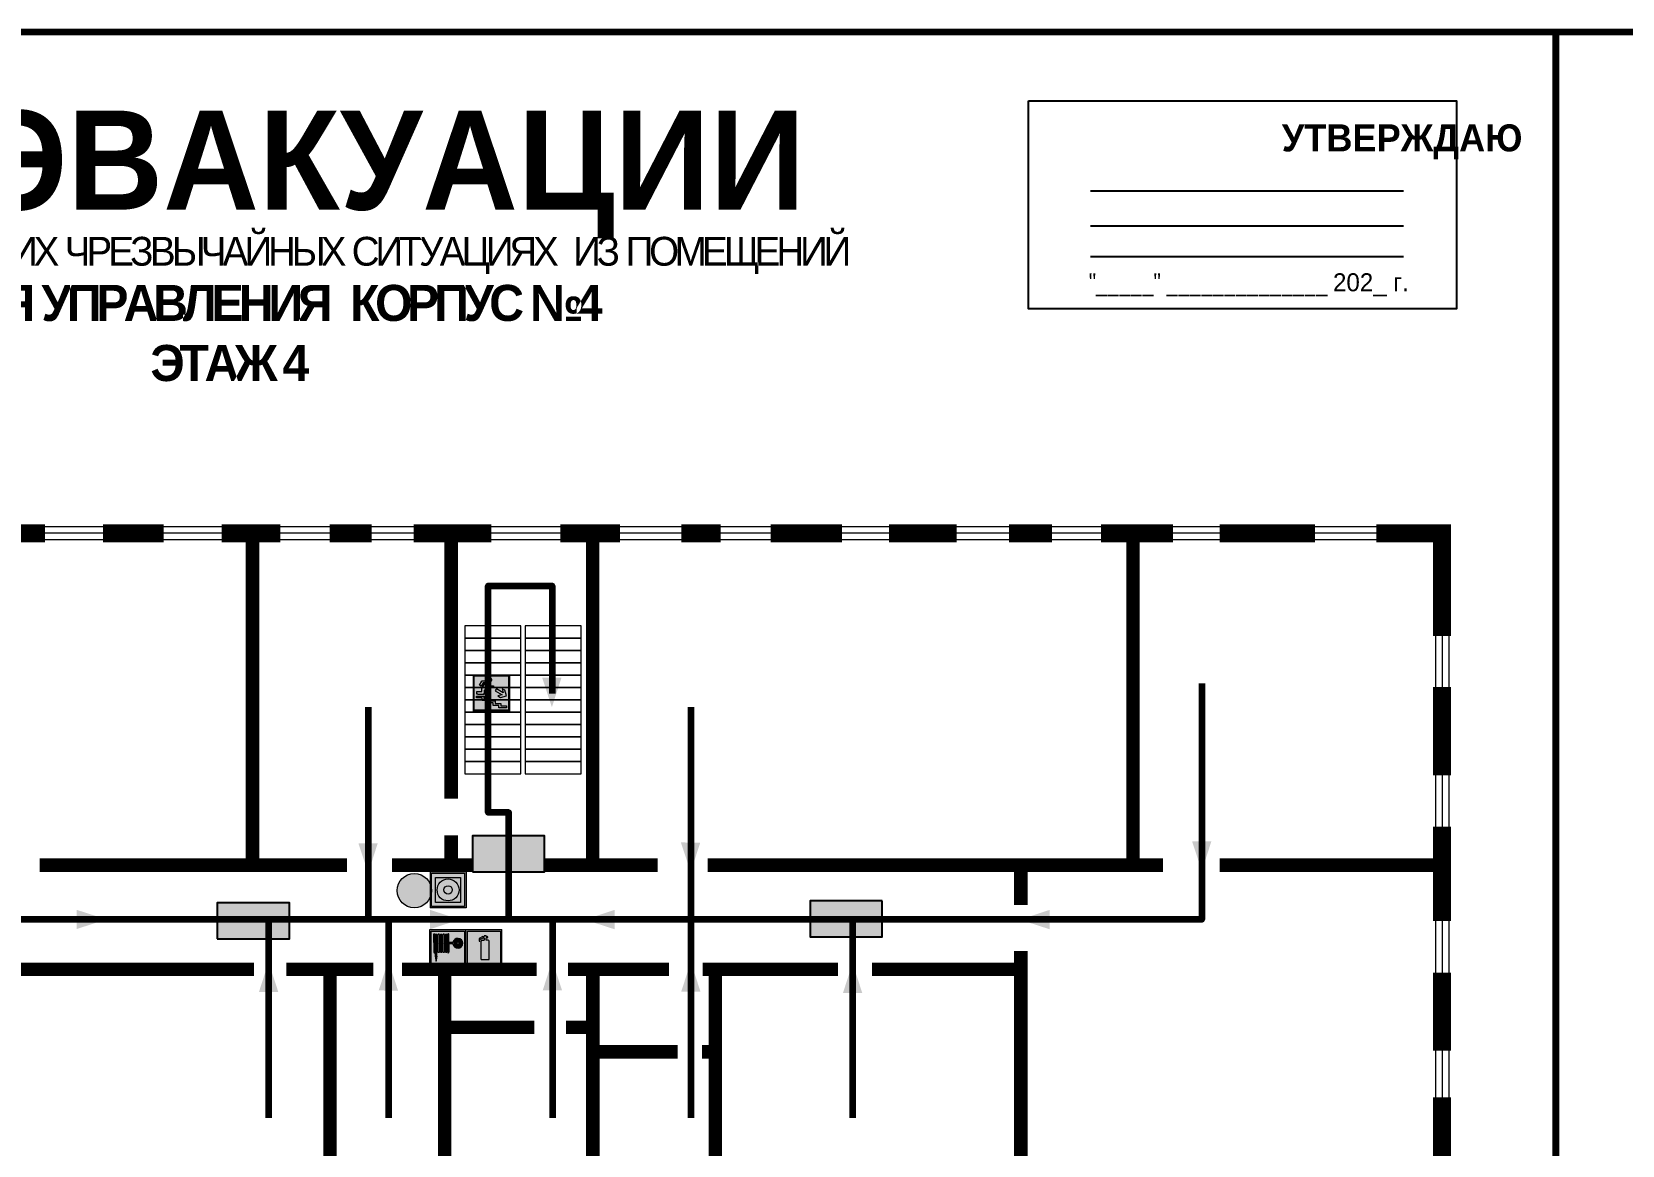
# Model space of a CAD drawing. Header units: millimetres. Extents: x 13810 to 67229, y 12374 to 21950.
# Drawn here: x 19082 to 19435.1, y 20019.4 to 20266.5 of the extents above; entities that cross this region are included whole.
import ezdxf

# ---------------------------------------------------------------- set-up
doc = ezdxf.new("R2010")
doc.units = ezdxf.units.MM
doc.layers.add('План_Штампы', color=7, linetype='Continuous')
doc.styles.add('обычный', font='arial.ttf')

# ---------------------------------------------------------------- blocks, each defined once
blk = doc.blocks.new('A$C32E8229D')
at = {"true_color": 0xffffff}
blk.add_hatch(color=7, dxfattribs=at).paths.add_polyline_path([(0, 0), (0, -8), (16, -8), (16, 0)])
h = blk.add_hatch(color=126)
h.paths.add_polyline_path([(0.2, -0.2), (15.8, -0.2), (15.8, -7.8), (0.2, -7.8)])
h.paths.add_polyline_path([(13.49, -2.05), (12.08, -2.05), (11.37, -2.63, 0.162397), (11.29, -2.84), (11.29, -3.63), (10.35, -3.63), (10.35, -4.05), (11.68, -4.05), (11.68, -3.48), (12.26, -4.28), (11.29, -5.1), (11.29, -6.78), (11.85, -6.78), (11.85, -5.44), (12.8, -4.64), (12.8, -5.94), (14.46, -5.94), (14.46, -5.39), (13.45, -5.39), (13.45, -3.97), (12.46, -2.59), (13.15, -2.59), (13.69, -3.34), (14.18, -3)], flags=16)
h.paths.add_polyline_path([(10.74, -1.82, 1), (11.8, -1.82, 1)], flags=16)
h.paths.add_polyline_path([(9.39, -3.59), (5.99, -3.59), (6.56, -3.03), (5.91, -3.03), (5.1, -3.83), (5.91, -4.64), (6.56, -4.64), (5.99, -4.09), (9.39, -4.09)], flags=16)
h.paths.add_polyline_path([(4.29, -1.08), (1.72, -1.08), (1.72, -6.6), (4.29, -6.6)], flags=16)
at = {"color": 126}
blk.add_lwpolyline([(16, -8), (0, -8), (0, 0), (16, 0)], close=True, dxfattribs=at)
blk = doc.blocks.new('A$C54414219')
at = {"true_color": 0xffffff}
h = blk.add_hatch(color=7, dxfattribs=at)
h.paths.add_polyline_path([(2.39, -9.45), (2.39, -18.3), (11.23, -18.3), (11.23, -9.45)], flags=0)
h.paths.add_polyline_path([(10.71, -13.87, -1), (2.92, -13.87, -1)], flags=0)
h.paths.add_polyline_path([(8.3, -13.87, -1), (5.33, -13.87, -1)], flags=0)
h.paths.add_polyline_path([(0.41, -7.47), (0.41, -20.27), (13.21, -20.27), (13.21, -7.47)])
h.paths.add_polyline_path([(0.92, -19.77), (12.71, -19.77), (12.71, -7.98), (0.92, -7.98)], flags=16)
h.paths.add_polyline_path([(11.23, -9.45), (11.23, -18.3), (2.39, -18.3), (2.39, -9.45)], flags=0)
at = {"lineweight": 5}
h = blk.add_hatch(color=242, dxfattribs=at)
h.paths.add_polyline_path([(12.71, -7.98), (0.92, -7.98), (0.92, -19.77), (12.71, -19.77)])
h.paths.add_polyline_path([(11.23, -18.3), (2.39, -18.3), (2.39, -9.45), (11.23, -9.45)], flags=16)
h.paths.add_polyline_path([(10.71, -13.87, -1), (2.92, -13.87, -1)], flags=0)
h.paths.add_polyline_path([(8.3, -13.87, -1), (5.33, -13.87, -1)], flags=0)
at = {"true_color": 0xffffff}
h = blk.add_hatch(color=7, dxfattribs=at)
h.paths.add_polyline_path([(2.39, -9.45), (2.39, -18.3), (11.23, -18.3), (11.23, -9.45)])
h.paths.add_polyline_path([(10.71, -13.87, -1), (2.92, -13.87, -1)], flags=16)
h.paths.add_polyline_path([(8.3, -13.87, -1), (5.33, -13.87, -1)], flags=0)
at = {"lineweight": 5}
h = blk.add_hatch(color=242, dxfattribs=at)
h.paths.add_polyline_path([(2.92, -13.87, 1), (10.71, -13.87, 1)])
h.paths.add_polyline_path([(8.3, -13.87, -1), (5.33, -13.87, -1)], flags=16)
at = {"color": 242, "lineweight": 5}
for p, q in [((0.41, -20.27), (0.41, -7.47)), ((0.41, -7.47), (13.21, -7.47)), ((0.41, -7.47), (13.21, -7.47)), ((13.21, -20.27), (13.21, -7.47)), ((0.41, -20.27), (13.21, -20.27))]:
    blk.add_line(p, q, dxfattribs=at)
for points in [[(0.92, -7.98), (12.71, -7.98), (12.71, -19.77), (0.92, -19.77)], [(2.39, -9.45), (11.23, -9.45), (11.23, -18.3), (2.39, -18.3)]]:
    blk.add_lwpolyline(points, close=True, dxfattribs=at)
for radius in [3.89, 1.49]:
    blk.add_circle((6.81, -13.87), radius, dxfattribs=at)
blk = doc.blocks.new('A$C7B8C2D5B')
at = {"lineweight": 0}
h = blk.add_hatch(color=5, dxfattribs=at)
h.dxf.hatch_style = 1
h.paths.add_polyline_path([(1.4, -3.02, 1), (-2.11, -3.02, 1)])
at = {"color": 5, "lineweight": 0}
blk.add_circle((-0.36, -3.02), 1.75, dxfattribs=at)
blk = doc.blocks.new('вниз')
at = {"lineweight": 0, "true_color": 0xffffff}
h = blk.add_hatch(color=7, dxfattribs=at)
h.dxf.hatch_style = 1
h.paths.add_polyline_path([(40994.51, -4472.22), (40986.51, -4472.22), (40986.51, -4480.22), (40994.51, -4480.22)])
h.paths.add_polyline_path([(40994.31, -4472.42), (40994.31, -4480.01), (40986.71, -4480.01), (40986.71, -4472.42)], flags=16)
h.paths.add_polyline_path([(40988.43, -4473.53), (40989.43, -4473.53), (40990.19, -4473.96), (40990.19, -4474.6), (40991, -4474.6), (40991, -4475.06), (40989.73, -4475.06), (40989.73, -4474.46), (40989.3, -4475.18), (40990.17, -4475.7), (40990.17, -4477.11), (40989.63, -4477.11), (40989.63, -4476.01), (40988.94, -4475.59), (40988.94, -4476.46), (40988.94, -4476.46), (40987.47, -4476.46), (40987.26, -4476.46), (40987.26, -4475.92), (40988.4, -4475.92), (40988.4, -4475.2), (40989.1, -4473.99), (40988.66, -4473.99), (40988.24, -4474.7), (40987.86, -4474.47), (40988.41, -4473.56)], flags=0)
h.paths.add_polyline_path([(40990.55, -4473.29, -1), (40989.69, -4473.29, -1)], flags=0)
h.paths.add_polyline_path([(40988.85, -4476.89), (40988.85, -4477.43), (40990.1, -4477.43), (40990.1, -4477.99), (40991.34, -4477.99), (40991.34, -4478.54), (40992.59, -4478.54), (40992.59, -4479.09), (40993.83, -4479.09), (40993.83, -4479.52), (40992.17, -4479.52), (40992.17, -4478.97), (40990.91, -4478.97), (40990.91, -4478.41), (40989.68, -4478.41), (40989.68, -4477.86), (40988.43, -4477.86), (40988.43, -4477.31), (40987.6, -4477.31), (40987.18, -4477.31), (40987.18, -4476.89)], flags=0)
h.paths.add_polyline_path([(40991.61, -4475.33), (40993.12, -4476.2), (40992.9, -4475.27), (40993.48, -4475.6), (40993.83, -4476.88), (40992.56, -4477.22), (40991.97, -4476.88), (40992.9, -4476.61), (40991.38, -4475.74), (40991.58, -4475.39)], flags=0)
h.paths.add_polyline_path([(40990.19, -4473.96), (40989.43, -4473.53), (40988.43, -4473.53), (40988.41, -4473.56), (40987.86, -4474.47), (40988.24, -4474.7), (40988.66, -4473.99), (40989.1, -4473.99), (40988.4, -4475.2), (40988.4, -4475.92), (40987.26, -4475.92), (40987.26, -4476.46), (40987.47, -4476.46), (40988.94, -4476.46), (40988.94, -4476.27), (40988.94, -4475.59), (40989.63, -4476.01), (40989.63, -4477.11), (40990.17, -4477.11), (40990.17, -4475.7), (40989.3, -4475.18), (40989.73, -4474.46), (40989.73, -4475.06), (40991, -4475.06), (40991, -4474.6), (40990.19, -4474.6)], flags=0)
h.paths.add_polyline_path([(40990.55, -4473.29, 1), (40989.69, -4473.29, 1)], flags=0)
h.paths.add_polyline_path([(40991.61, -4475.33), (40991.58, -4475.39), (40991.38, -4475.74), (40992.9, -4476.61), (40991.97, -4476.88), (40992.56, -4477.22), (40993.83, -4476.88), (40993.48, -4475.6), (40992.9, -4475.27), (40993.12, -4476.2)], flags=0)
h.paths.add_polyline_path([(40990.1, -4477.43), (40988.85, -4477.43), (40988.85, -4476.89), (40987.18, -4476.89), (40987.18, -4477.31), (40987.6, -4477.31), (40988.43, -4477.31), (40988.43, -4477.86), (40989.68, -4477.86), (40989.68, -4478.41), (40990.91, -4478.41), (40990.91, -4478.97), (40992.17, -4478.97), (40992.17, -4479.52), (40993.83, -4479.52), (40993.83, -4479.09), (40992.59, -4479.09), (40992.59, -4478.54), (40991.34, -4478.54), (40991.34, -4477.99), (40990.1, -4477.99)], flags=0)
at = {"lineweight": 0}
h = blk.add_hatch(color=126, dxfattribs=at)
h.dxf.hatch_style = 1
h.paths.add_polyline_path([(40994.31, -4472.42), (40986.71, -4472.42), (40986.71, -4480.01), (40994.31, -4480.01)])
h.paths.add_polyline_path([(40988.43, -4473.53), (40989.43, -4473.53), (40990.19, -4473.96), (40990.19, -4474.6), (40991, -4474.6), (40991, -4475.06), (40989.73, -4475.06), (40989.73, -4474.46), (40989.3, -4475.18), (40990.17, -4475.7), (40990.17, -4477.11), (40989.63, -4477.11), (40989.63, -4476.01), (40988.94, -4475.59), (40988.94, -4476.46), (40988.94, -4476.46), (40987.47, -4476.46), (40987.26, -4476.46), (40987.26, -4475.92), (40988.4, -4475.92), (40988.4, -4475.2), (40989.1, -4473.99), (40988.66, -4473.99), (40988.24, -4474.7), (40987.86, -4474.47), (40988.41, -4473.56)], flags=16)
h.paths.add_polyline_path([(40990.55, -4473.29, -1), (40989.69, -4473.29, -1)], flags=16)
h.paths.add_polyline_path([(40988.85, -4476.89), (40988.85, -4477.43), (40990.1, -4477.43), (40990.1, -4477.99), (40991.34, -4477.99), (40991.34, -4478.54), (40992.59, -4478.54), (40992.59, -4479.09), (40993.83, -4479.09), (40993.83, -4479.52), (40992.17, -4479.52), (40992.17, -4478.97), (40990.91, -4478.97), (40990.91, -4478.41), (40989.68, -4478.41), (40989.68, -4477.86), (40988.43, -4477.86), (40988.43, -4477.31), (40987.6, -4477.31), (40987.18, -4477.31), (40987.18, -4476.89)], flags=16)
h.paths.add_polyline_path([(40991.61, -4475.33), (40993.12, -4476.2), (40992.9, -4475.27), (40993.48, -4475.6), (40993.83, -4476.88), (40992.56, -4477.22), (40991.97, -4476.88), (40992.9, -4476.61), (40991.38, -4475.74), (40991.58, -4475.39)], flags=16)
at = {"lineweight": 0, "true_color": 0xffffff}
h = blk.add_hatch(color=7, dxfattribs=at)
h.dxf.hatch_style = 1
h.paths.add_polyline_path([(40989.73, -4474.46), (40989.73, -4475.06), (40991, -4475.06), (40991, -4474.6), (40990.19, -4474.6), (40990.19, -4473.96), (40989.43, -4473.53), (40988.43, -4473.53), (40988.41, -4473.56), (40987.86, -4474.47), (40988.24, -4474.7), (40988.66, -4473.99), (40989.1, -4473.99), (40988.4, -4475.2), (40988.4, -4475.92), (40987.26, -4475.92), (40987.26, -4476.46), (40987.47, -4476.46), (40988.94, -4476.46), (40988.94, -4475.59), (40989.63, -4476.01), (40989.63, -4477.11), (40990.17, -4477.11), (40990.17, -4475.7), (40989.3, -4475.18)])
h.paths.add_polyline_path([(40989.69, -4473.29, 1), (40990.55, -4473.29, 1)])
h.paths.add_polyline_path([(40991.61, -4475.33), (40991.58, -4475.39), (40991.38, -4475.74), (40992.9, -4476.61), (40991.97, -4476.88), (40992.56, -4477.22), (40993.83, -4476.88), (40993.48, -4475.6), (40992.9, -4475.27), (40993.12, -4476.2)])
h.paths.add_polyline_path([(40990.1, -4477.43), (40988.85, -4477.43), (40988.85, -4476.89), (40987.18, -4476.89), (40987.18, -4477.31), (40987.6, -4477.31), (40988.43, -4477.31), (40988.43, -4477.86), (40989.68, -4477.86), (40989.68, -4478.41), (40990.91, -4478.41), (40990.91, -4478.97), (40992.17, -4478.97), (40992.17, -4479.52), (40993.83, -4479.52), (40993.83, -4479.09), (40992.59, -4479.09), (40992.59, -4478.54), (40991.34, -4478.54), (40991.34, -4477.99), (40990.1, -4477.99)])
at = {"color": 126, "lineweight": 0}
for points in [[(40986.51, -4472.22), (40994.51, -4472.22), (40994.51, -4480.22), (40986.51, -4480.22)], [(40986.71, -4472.42), (40994.31, -4472.42), (40994.31, -4480.01), (40986.71, -4480.01)]]:
    blk.add_lwpolyline(points, close=True, dxfattribs=at)
for points in [[(40987.47, -4476.46), (40987.26, -4476.46), (40987.26, -4475.92), (40988.4, -4475.92), (40988.4, -4475.2), (40989.1, -4473.99), (40988.66, -4473.99), (40988.24, -4474.7), (40987.86, -4474.47), (40988.41, -4473.56), (40988.43, -4473.53), (40989.43, -4473.53), (40990.19, -4473.96), (40990.19, -4474.6), (40991, -4474.6), (40991, -4475.06), (40989.73, -4475.06), (40989.73, -4474.46), (40989.3, -4475.18), (40990.17, -4475.7), (40990.17, -4477.11), (40989.63, -4477.11), (40989.63, -4476.01), (40988.94, -4475.59), (40988.94, -4476.46)], [(40987.47, -4476.46), (40988.94, -4476.46), (40988.94, -4476.27)], [(40991.58, -4475.39), (40991.38, -4475.74), (40992.9, -4476.61), (40991.97, -4476.88), (40992.56, -4477.22), (40993.83, -4476.88), (40993.48, -4475.6), (40992.9, -4475.27), (40993.12, -4476.2), (40991.61, -4475.33), (40991.58, -4475.39)], [(40987.6, -4477.31), (40987.18, -4477.31), (40987.18, -4476.89), (40988.85, -4476.89), (40988.85, -4477.43), (40990.1, -4477.43), (40990.1, -4477.99), (40991.34, -4477.99), (40991.34, -4478.54), (40992.59, -4478.54), (40992.59, -4479.09), (40993.83, -4479.09), (40993.83, -4479.52), (40992.17, -4479.52), (40992.17, -4478.97), (40990.91, -4478.97), (40990.91, -4478.41), (40989.68, -4478.41), (40989.68, -4477.86), (40988.43, -4477.86), (40988.43, -4477.31), (40987.6, -4477.31)]]:
    blk.add_lwpolyline(points, dxfattribs=at)
blk.add_circle((40990.12, -4473.29), 0.432, dxfattribs=at)
blk = doc.blocks.new('A$C7B4425F7')
at = {"true_color": 0xffffff}
blk.add_hatch(color=7, dxfattribs=at).paths.add_polyline_path([(0, 0), (-16, 0), (-16, -8), (0, -8)])
h = blk.add_hatch(color=126)
h.paths.add_polyline_path([(-0.2, -0.2), (-15.8, -0.2), (-15.8, -7.8), (-0.2, -7.8)])
h.paths.add_polyline_path([(-11.76, -2.03), (-11.76, -3.66), (-11.17, -3.66, -0.568275), (-11.17, -6.18), (-12.58, -6.18), (-12.58, -2.03)], flags=16)
h.paths.add_polyline_path([(-13.33, -4.12, -0.495768), (-13.59, -6.18), (-15.03, -6.18), (-15.03, -2.03), (-13.59, -2.03, -0.487973)], flags=16)
h.paths.add_polyline_path([(-10.25, -2.03), (-9.48, -2.03), (-9.48, -6.18), (-10.25, -6.18)], flags=16)
h.paths.add_polyline_path([(-13.84, -3.69), (-14.24, -3.69), (-14.24, -3.03), (-13.9, -3.03, -0.692621)], flags=0)
h.paths.add_polyline_path([(-9.15, -2.03), (-8.4, -2.03), (-8.04, -3.07), (-7.68, -2.03), (-6.93, -2.03), (-7.64, -4.1), (-6.93, -6.18), (-7.68, -6.18), (-8.04, -5.14), (-8.4, -6.18), (-9.15, -6.18), (-8.44, -4.1)], flags=16)
h.paths.add_polyline_path([(-11.76, -4.46), (-11.42, -4.46, -0.692621), (-11.36, -5.12), (-11.76, -5.12)], flags=0)
h.paths.add_polyline_path([(-13.9, -5.2), (-14.24, -5.2), (-14.24, -4.55), (-13.84, -4.55, -0.708038)], flags=0)
edge = h.paths.add_edge_path(flags=16)
edge.add_ellipse((-5.51, -4.08), major_axis=(0, 2.05), ratio=0.586184, start_angle=0, end_angle=360)
edge = h.paths.add_edge_path(flags=0)
edge.add_ellipse((-5.51, -4.08), major_axis=(0, 1.14), ratio=0.454828, start_angle=0, end_angle=360)
h.paths.add_polyline_path([(-4.13, -4.96, 0.377264), (-3.48, -4.52, 0.0555), (-3.16, -2.03), (-1.66, -2.03), (-1.66, -4.96), (-0.96, -4.96), (-0.96, -7.01), (-1.75, -7.01), (-1.75, -6.18), (-3.3, -6.18), (-3.3, -7.02), (-4.13, -7.02)], flags=16)
h.paths.add_polyline_path([(-2.73, -2.91), (-2.28, -2.91), (-2.28, -4.96), (-3.05, -4.96, 0.079136)], flags=0)
at = {"color": 126}
blk.add_lwpolyline([(-16, -8), (0, -8), (0, 0), (-16, 0)], close=True, dxfattribs=at)
blk = doc.blocks.new('A$C37112FD5')
at = {"true_color": 0xf5f5ff}
h = blk.add_hatch(color=7, dxfattribs=at)
h.dxf.hatch_style = 1
h.paths.add_polyline_path([(12.8, -7.4), (0, -7.4), (0, -20.2), (12.8, -20.2)])
h.paths.add_polyline_path([(12.29, -7.91), (12.29, -19.69), (0.51, -19.69), (0.51, -7.91)], flags=16)
h.paths.add_polyline_path([(4.98, -9.04, -0.42597), (5.17, -9.22), (5.17, -12.25), (5.17, -15.29, -0.432244), (4.98, -15.47), (4.83, -15.47, -0.42597), (4.64, -15.29), (4.64, -12.25), (4.64, -9.22, -0.432244), (4.83, -9.04)], flags=0)
h.paths.add_polyline_path([(4.28, -9.22), (4.28, -12.25), (4.28, -15.29, -0.432244), (4.09, -15.47), (3.94, -15.47, -0.42597), (3.75, -15.29), (3.75, -12.25), (3.75, -9.22, -0.432244), (3.94, -9.04), (4.09, -9.04, -0.42597)], flags=0)
h.paths.add_polyline_path([(5.72, -9.04), (5.87, -9.04, -0.42597), (6.06, -9.22), (6.06, -12.25), (6.06, -15.29, -0.432244), (5.87, -15.47), (5.72, -15.47, -0.42597), (5.53, -15.29), (5.53, -12.25), (5.53, -9.22, -0.432244)], flags=0)
h.paths.add_polyline_path([(6.42, -8.9), (6.5, -8.9, -0.42597), (6.69, -9.08), (6.69, -12.03), (8.21, -12.03, -15.824349), (8.21, -12.47), (6.69, -12.47), (6.69, -15.42, -0.432244), (6.5, -15.6), (6.42, -15.6)], flags=0)
h.paths.add_polyline_path([(3.39, -9.22), (3.39, -12.25), (3.39, -15.29, -0.432244), (3.2, -15.47), (3.05, -15.47, -0.42597), (2.85, -15.29), (2.85, -12.25), (2.85, -9.22, -0.432244), (3.05, -9.04), (3.2, -9.04, -0.42597)], flags=0)
h.paths.add_polyline_path([(2.5, -9.22), (2.5, -16.71), (1.96, -16.71), (1.96, -9.22, -0.432244), (2.15, -9.04), (2.31, -9.04, -0.42597)], flags=0)
h.paths.add_polyline_path([(1.61, -8.9), (1.61, -15.6), (1.57, -15.6, -0.42597), (1.37, -15.42), (1.37, -12.03), (1.37, -9.09, -0.432244), (1.57, -8.9)], flags=0)
h.paths.add_polyline_path([(9.76, -10.81), (9.76, -12.03), (8.49, -12.03, -0.336371)], flags=0)
h.paths.add_polyline_path([(8.49, -12.47), (9.76, -12.47), (9.76, -13.7, -0.336371)], flags=0)
h.paths.add_polyline_path([(10.11, -10.81, -0.336371), (11.38, -12.03), (10.11, -12.03)], flags=0)
h.paths.add_polyline_path([(10.11, -12.47), (11.38, -12.47, -0.336371), (10.11, -13.7)], flags=0)
h.paths.add_polyline_path([(2.5, -16.84), (2.5, -17.05), (1.97, -17.05), (1.97, -16.84)], flags=0)
h.paths.add_polyline_path([(2.5, -17.24, -0.033778), (2.24, -18.6, -0.033778), (1.97, -17.24)], flags=0)
h = blk.add_hatch(color=242)
h.dxf.hatch_style = 1
h.paths.add_polyline_path([(12.29, -7.91), (0.51, -7.91), (0.51, -19.69), (12.29, -19.69)])
h.paths.add_polyline_path([(6.42, -15.6), (6.42, -8.9), (6.5, -8.9, -0.42597), (6.69, -9.08), (6.69, -12.03), (8.21, -12.03, -15.824349), (8.21, -12.47), (6.69, -12.47), (6.69, -15.42, -0.432244), (6.5, -15.6)], flags=16)
h.paths.add_polyline_path([(5.87, -15.47), (5.72, -15.47, -0.42597), (5.53, -15.29), (5.53, -12.25), (5.53, -9.22, -0.432244), (5.72, -9.04), (5.87, -9.04, -0.42597), (6.06, -9.22), (6.06, -12.25), (6.06, -15.29, -0.432244)], flags=16)
h.paths.add_polyline_path([(4.98, -15.47), (4.83, -15.47, -0.42597), (4.64, -15.29), (4.64, -12.25), (4.64, -9.22, -0.432244), (4.83, -9.04), (4.98, -9.04, -0.42597), (5.17, -9.22), (5.17, -12.25), (5.17, -15.29, -0.432244)], flags=16)
h.paths.add_polyline_path([(4.09, -15.47), (3.94, -15.47, -0.42597), (3.75, -15.29), (3.75, -12.25), (3.75, -9.22, -0.432244), (3.94, -9.04), (4.09, -9.04, -0.42597), (4.28, -9.22), (4.28, -12.25), (4.28, -15.29, -0.432244)], flags=16)
h.paths.add_polyline_path([(3.2, -15.47), (3.05, -15.47, -0.42597), (2.85, -15.29), (2.85, -12.25), (2.85, -9.22, -0.432244), (3.05, -9.04), (3.2, -9.04, -0.42597), (3.39, -9.22), (3.39, -12.25), (3.39, -15.29, -0.432244)], flags=16)
h.paths.add_polyline_path([(2.5, -17.05), (1.97, -17.05), (1.97, -16.84), (2.5, -16.84)], flags=16)
h.paths.add_polyline_path([(2.5, -17.24, -0.033778), (2.24, -18.6, -0.033778), (1.97, -17.24)], flags=16)
h.paths.add_polyline_path([(2.5, -16.71), (1.96, -16.71), (1.96, -9.22, -0.432244), (2.15, -9.04), (2.31, -9.04, -0.42597), (2.5, -9.22)], flags=16)
h.paths.add_polyline_path([(1.61, -15.6), (1.57, -15.6, -0.42597), (1.37, -15.42), (1.37, -12.03), (1.37, -9.09, -0.432244), (1.57, -8.9), (1.61, -8.9)], flags=16)
h.paths.add_polyline_path([(8.49, -12.47), (9.76, -12.47), (9.76, -13.7, -0.336371)], flags=0)
h.paths.add_polyline_path([(10.11, -13.7), (10.11, -12.47), (11.38, -12.47, -0.336371)], flags=0)
h.paths.add_polyline_path([(8.49, -12.03, -0.336371), (9.76, -10.81), (9.76, -12.03)], flags=0)
h.paths.add_polyline_path([(10.11, -12.03), (10.11, -10.81, -0.336371), (11.38, -12.03)], flags=0)
h = blk.add_hatch(color=7, dxfattribs=at)
h.dxf.hatch_style = 1
h.paths.add_polyline_path([(1.61, -8.9), (1.57, -8.9, 0.432244), (1.37, -9.09), (1.37, -12.03), (1.37, -15.42, 0.42597), (1.57, -15.6), (1.61, -15.6)])
h.paths.add_polyline_path([(2.5, -9.22, 0.42597), (2.31, -9.04), (2.15, -9.04, 0.432244), (1.96, -9.22), (1.96, -16.71), (2.5, -16.71)])
h.paths.add_polyline_path([(2.5, -16.84), (1.97, -16.84), (1.97, -17.05), (2.5, -17.05)])
h.paths.add_polyline_path([(2.5, -17.24), (1.97, -17.24, 0.033778), (2.24, -18.6, 0.033778)])
h.paths.add_polyline_path([(3.39, -12.25), (3.39, -9.22, 0.42597), (3.2, -9.04), (3.05, -9.04, 0.432244), (2.85, -9.22), (2.85, -12.25), (2.85, -15.29, 0.42597), (3.05, -15.47), (3.2, -15.47, 0.432244), (3.39, -15.29)])
h.paths.add_polyline_path([(4.28, -12.25), (4.28, -9.22, 0.42597), (4.09, -9.04), (3.94, -9.04, 0.432244), (3.75, -9.22), (3.75, -12.25), (3.75, -15.29, 0.42597), (3.94, -15.47), (4.09, -15.47, 0.432244), (4.28, -15.29)])
h.paths.add_polyline_path([(5.17, -12.25), (5.17, -9.22, 0.42597), (4.98, -9.04), (4.83, -9.04, 0.432244), (4.64, -9.22), (4.64, -12.25), (4.64, -15.29, 0.42597), (4.83, -15.47), (4.98, -15.47, 0.432244), (5.17, -15.29)])
h.paths.add_polyline_path([(6.06, -12.25), (6.06, -9.22, 0.42597), (5.87, -9.04), (5.72, -9.04, 0.432244), (5.53, -9.22), (5.53, -12.25), (5.53, -15.29, 0.42597), (5.72, -15.47), (5.87, -15.47, 0.432244), (6.06, -15.29)])
h.paths.add_polyline_path([(6.69, -12.47), (8.21, -12.47, 15.824349), (8.21, -12.03), (6.69, -12.03), (6.69, -9.08, 0.42597), (6.5, -8.9), (6.42, -8.9), (6.42, -15.6), (6.5, -15.6, 0.432244), (6.69, -15.42)])
h.paths.add_polyline_path([(8.49, -12.47), (9.76, -12.47), (9.76, -13.7, -0.336371)], flags=16)
h.paths.add_polyline_path([(8.49, -12.03, -0.336371), (9.76, -10.81), (9.76, -12.03)], flags=16)
h.paths.add_polyline_path([(10.11, -12.47), (11.38, -12.47, -0.336371), (10.11, -13.7)], flags=16)
h.paths.add_polyline_path([(10.11, -12.03), (10.11, -10.81, -0.336371), (11.38, -12.03)], flags=16)
h = blk.add_hatch(color=242)
h.dxf.hatch_style = 1
h.paths.add_polyline_path([(9.76, -10.81, 0.336371), (8.49, -12.03), (9.76, -12.03)])
h.paths.add_polyline_path([(10.11, -10.81), (10.11, -12.03), (11.38, -12.03, 0.336371)])
h.paths.add_polyline_path([(11.38, -12.47), (10.11, -12.47), (10.11, -13.7, 0.336371)])
h.paths.add_polyline_path([(9.76, -12.47), (8.49, -12.47, 0.336371), (9.76, -13.7)])
at = {"color": 242, "lineweight": 5}
for p, q in [((0, -20.2), (0, -7.4)), ((0, -7.4), (12.8, -7.4)), ((1.37, -12.03), (1.37, -9.08)), ((1.57, -8.9), (1.61, -8.9)), ((1.61, -8.9), (1.61, -15.6)), ((1.96, -16.71), (1.96, -9.22)), ((2.15, -9.04), (2.31, -9.04)), ((2.5, -16.71), (2.5, -9.22)), ((2.85, -12.25), (2.85, -9.22)), ((3.05, -9.04), (3.2, -9.04)), ((3.39, -12.25), (3.39, -9.22)), ((3.75, -12.25), (3.75, -9.22)), ((3.94, -9.04), (4.09, -9.04)), ((4.28, -12.25), (4.28, -9.22)), ((4.64, -12.25), (4.64, -9.22)), ((4.83, -9.04), (4.98, -9.04)), ((5.17, -12.25), (5.17, -9.22)), ((5.53, -12.25), (5.53, -9.22)), ((5.72, -9.04), (5.87, -9.04)), ((6.06, -12.25), (6.06, -9.22)), ((6.42, -8.9), (6.42, -15.6)), ((6.5, -8.9), (6.42, -8.9)), ((6.69, -12.03), (6.69, -9.08)), ((9.76, -10.81), (9.76, -12.03)), ((10.11, -10.81), (10.11, -12.03)), ((12.8, -20.2), (12.8, -7.4)), ((1.37, -12.03), (1.37, -15.42)), ((1.57, -15.6), (1.61, -15.6)), ((1.96, -16.71), (2.5, -16.71)), ((1.97, -16.84), (2.5, -16.84)), ((1.97, -17.05), (1.97, -16.84)), ((2.5, -16.84), (2.5, -17.05)), ((2.85, -12.25), (2.85, -15.29)), ((3.05, -15.47), (3.2, -15.47)), ((3.39, -12.25), (3.39, -15.29)), ((3.75, -12.25), (3.75, -15.29)), ((3.94, -15.47), (4.09, -15.47)), ((4.28, -12.25), (4.28, -15.29)), ((4.64, -12.25), (4.64, -15.29)), ((4.83, -15.47), (4.98, -15.47)), ((5.17, -12.25), (5.17, -15.29)), ((5.53, -12.25), (5.53, -15.29)), ((5.72, -15.47), (5.87, -15.47)), ((6.06, -12.25), (6.06, -15.29)), ((6.42, -15.6), (6.5, -15.6)), ((8.21, -12.03), (6.69, -12.03)), ((8.21, -12.47), (6.69, -12.47)), ((6.69, -12.47), (6.69, -15.42)), ((9.76, -12.03), (8.49, -12.03)), ((9.76, -12.47), (8.49, -12.47)), ((9.76, -12.47), (9.76, -13.7)), ((11.38, -12.03), (10.11, -12.03)), ((11.38, -12.47), (10.11, -12.47)), ((10.11, -12.47), (10.11, -13.7)), ((0, -20.2), (12.8, -20.2)), ((2.5, -17.05), (1.97, -17.05)), ((1.97, -17.24), (2.5, -17.24))]:
    blk.add_line(p, q, dxfattribs=at)
blk.add_lwpolyline([(0.51, -7.91), (12.29, -7.91), (12.29, -19.69), (0.51, -19.69)], close=True, dxfattribs=at)
for centre, radius, start, end in [((1.56, -9.09), 0.182, 87.1027, 180.6071), ((2.15, -9.22), 0.182, 87.1027, 180.6071), ((2.32, -9.22), 0.182, 359.3929, 92.8973), ((3.04, -9.22), 0.182, 87.1027, 180.6071), ((3.21, -9.22), 0.182, 359.3929, 92.8973), ((3.93, -9.22), 0.182, 87.1027, 180.6071), ((4.1, -9.22), 0.182, 359.3929, 92.8973), ((4.82, -9.22), 0.182, 87.1027, 180.6071), ((4.99, -9.22), 0.182, 359.3929, 92.8973), ((5.71, -9.22), 0.182, 87.1027, 180.6071), ((5.88, -9.22), 0.182, 359.3929, 92.8973), ((6.51, -9.09), 0.182, 359.3929, 92.8973), ((9.93, -12.25), 1.74, 187.2319, 172.7681), ((9.93, -12.25), 1.46, 96.9927, 171.3585), ((9.93, -12.25), 1.46, 8.6415, 83.0073), ((1.56, -15.42), 0.182, 179.3929, 272.8973), ((3.04, -15.29), 0.182, 179.3929, 272.8973), ((3.21, -15.29), 0.182, 267.1027, 0.6071), ((3.93, -15.29), 0.182, 179.3929, 272.8973), ((4.1, -15.29), 0.182, 267.1027, 0.6071), ((4.82, -15.29), 0.182, 179.3929, 272.8973), ((4.99, -15.29), 0.182, 267.1027, 0.6071), ((5.71, -15.29), 0.182, 179.3929, 272.8973), ((5.88, -15.29), 0.182, 267.1027, 0.6071), ((6.51, -15.42), 0.182, 267.1027, 0.6071), ((9.93, -12.25), 1.46, 188.6415, 263.0073), ((9.93, -12.25), 1.46, 276.9927, 351.3585), ((12.17, -15.98), 10.27, 187.041, 194.7793), ((-7.7, -15.98), 10.27, 345.2207, 352.959)]:
    blk.add_arc(centre, radius, start, end, dxfattribs=at)
blk = doc.blocks.new('A$C3AD82952')
at = {"true_color": 0xf5f5ff}
h = blk.add_hatch(color=7, dxfattribs=at)
h.dxf.hatch_style = 1
h.paths.add_polyline_path([(8.21, 8.73, 0.414214), (7.89, 9.05), (7.22, 9.05), (7.22, 9.92), (7.59, 9.92, 1), (7.57, 10.36), (7.22, 10.36), (7.22, 10.6), (6.43, 10.6), (6.43, 10.36), (6.01, 10.36), (4.74, 9.59), (4.74, 8.69), (4.98, 8.73), (4.98, 9.26), (6.12, 9.91), (6.43, 9.91), (6.43, 9.05), (5.76, 9.05, 0.414214), (5.44, 8.73), (5.44, 2.2), (8.21, 2.2)], flags=0)
h.paths.add_polyline_path([(12.8, 12.8), (0, 12.8), (0, 0), (12.8, 0)])
h.paths.add_polyline_path([(0.51, 12.29), (12.29, 12.29), (12.29, 0.51), (0.51, 0.51)], flags=16)
h.paths.add_polyline_path([(4.74, 9.59), (6.01, 10.36), (6.43, 10.36), (6.43, 10.6), (7.22, 10.6), (7.22, 10.36), (7.59, 10.36, -0.94586), (7.59, 9.92), (7.22, 9.92), (7.22, 9.05), (7.89, 9.05, -0.414214), (8.21, 8.73), (8.21, 2.2), (5.44, 2.2), (5.44, 8.73, -0.414214), (5.76, 9.05), (6.43, 9.05), (6.43, 9.91), (6.12, 9.91), (4.98, 9.26), (4.98, 8.73), (4.74, 8.69)], flags=0)
h = blk.add_hatch(color=242)
h.dxf.hatch_style = 1
h.paths.add_polyline_path([(12.29, 12.29), (0.51, 12.29), (0.51, 0.51), (12.29, 0.51)])
h.paths.add_polyline_path([(4.74, 8.69), (4.74, 9.59), (6.01, 10.36), (6.43, 10.36), (6.43, 10.6), (7.22, 10.6), (7.22, 10.36), (7.59, 10.36, -0.94586), (7.59, 9.92), (7.22, 9.92), (7.22, 9.05), (7.89, 9.05, -0.414214), (8.21, 8.73), (8.21, 2.2), (5.44, 2.2), (5.44, 8.73, -0.414214), (5.76, 9.05), (6.43, 9.05), (6.43, 9.91), (6.12, 9.91), (4.98, 9.26), (4.98, 8.73)], flags=16)
h = blk.add_hatch(color=7, dxfattribs=at)
h.dxf.hatch_style = 1
h.paths.add_polyline_path([(8.21, 8.73, 0.414214), (7.89, 9.05), (7.22, 9.05), (7.22, 9.92), (7.59, 9.92, 1), (7.57, 10.36), (7.22, 10.36), (7.22, 10.6), (6.43, 10.6), (6.43, 10.36), (6.01, 10.36), (4.74, 9.59), (4.74, 8.69), (4.98, 8.73), (4.98, 9.26), (6.12, 9.91), (6.43, 9.91), (6.43, 9.05), (5.76, 9.05, 0.414214), (5.44, 8.73), (5.44, 2.2), (8.21, 2.2)])
at = {"color": 242, "lineweight": 5}
for p, q in [((0, 0), (0, 12.8)), ((0, 12.8), (12.8, 12.8)), ((12.8, 0), (12.8, 12.8)), ((6.01, 10.36), (4.74, 9.59)), ((4.74, 9.59), (4.74, 8.69)), ((4.74, 8.69), (4.98, 8.73)), ((4.98, 9.26), (6.12, 9.91)), ((4.98, 8.73), (4.98, 9.26)), ((5.44, 2.2), (5.44, 8.73)), ((5.76, 9.05), (6.43, 9.05)), ((6.01, 10.36), (6.43, 10.36)), ((6.12, 9.91), (6.43, 9.91)), ((7.22, 10.6), (6.43, 10.6)), ((6.43, 10.6), (6.43, 10.36)), ((6.43, 9.91), (6.43, 9.05)), ((7.22, 10.36), (7.22, 10.6)), ((7.59, 10.36), (7.22, 10.36)), ((7.22, 9.05), (7.22, 9.92)), ((7.59, 9.92), (7.22, 9.92)), ((7.89, 9.05), (7.22, 9.05)), ((8.21, 2.2), (8.21, 8.73)), ((0, 0), (12.8, 0)), ((5.44, 2.2), (8.21, 2.2))]:
    blk.add_line(p, q, dxfattribs=at)
blk.add_lwpolyline([(0.51, 12.29), (12.29, 12.29), (12.29, 0.51), (0.51, 0.51)], close=True, dxfattribs=at)
for centre, radius, start, end in [((5.76, 8.73), 0.32, 90, 180), ((7.58, 10.14), 0.223, 273.1875, 86.8125), ((7.89, 8.73), 0.32, 0, 90)]:
    blk.add_arc(centre, radius, start, end, dxfattribs=at)

msp = doc.modelspace()

# ---------------------------------------------------------------- linework, layer by layer
at = {"color": 2, "lineweight": 100}
for points in [[(18820.36, 20266.52), (19420.36, 20266.52), (19420.36, 19871.52), (18820.36, 19871.52)], [(19420.36, 20266.52), (20020.36, 20266.52), (20020.36, 19871.52), (19420.36, 19871.52)]]:
    msp.add_lwpolyline(points, close=True, dxfattribs=at)
msp.add_lwpolyline([(19303.3, 20251.23), (19398.3, 20251.23), (19398.3, 20205.03), (19303.3, 20205.03)], close=True)
for points in [[(19317.05, 20231.19), (19386.58, 20231.19)], [(19317.05, 20223.42), (19386.58, 20223.42)], [(19317.05, 20216.64), (19386.58, 20216.64)]]:
    msp.add_lwpolyline(points)
at = {"lineweight": 0}
for points in [[(19381.01, 20156.67), (18861.18, 20156.67)], [(19380.55, 20155.22), (18860.73, 20155.22)], [(19380.65, 20153.75), (18860.83, 20153.75)], [(19393.68, 20132.83), (19393.68, 20023.77)], [(19395.11, 20132.4), (19395.11, 20023.34)], [(19396.59, 20132.95), (19396.59, 20023.89)]]:
    msp.add_lwpolyline(points, dxfattribs=at)
at = {"lineweight": 100}
for points, const_width in [([(19084.99, 20155.22), (19049.79, 20155.22)], 4), ([(19111.34, 20155.22), (19097.82, 20155.22)], 4), ([(19137.21, 20155.22), (19124.16, 20155.22)], 4), ([(19131.01, 20082.49), (19131.01, 20155.22)], 3), ([(19157.5, 20155.22), (19148.17, 20155.22)], 4), ([(19184.07, 20155.22), (19166.82, 20155.22)], 4), ([(19175.13, 20096.33), (19175.13, 20155.19)], 3), ([(19212.59, 20155.22), (19199.36, 20155.22)], 4), ([(19206.56, 20155.19), (19206.56, 20081.55), (19220.99, 20081.55)], 3), ([(19234.99, 20155.22), (19226.26, 20155.22)], 4), ([(19261.89, 20155.22), (19246.04, 20155.22)], 4), ([(19287.37, 20155.22), (19272.3, 20155.22)], 4), ([(19308.53, 20155.22), (19298.97, 20155.22)], 4), ([(19335.34, 20155.22), (19319.4, 20155.22)], 4), ([(19326.5, 20082.49), (19326.5, 20155.22)], 3), ([(19366.93, 20155.22), (19345.77, 20155.22)], 4), ([(19395.11, 20132.4), (19395.11, 20155.22), (19380.55, 20155.22)], 4), ([(19395.11, 20101.5), (19395.11, 20121.1)], 4), ([(19175.13, 20081.55), (19175.13, 20088.15)], 3), ([(19395.11, 20069.16), (19395.11, 20090.09)], 4), ([(19152.02, 20081.55), (19083.77, 20081.55)], 3), ([(19180.13, 20081.55), (19162.03, 20081.55)], 3), ([(19206.56, 20081.55), (19195.62, 20081.55)], 3), ([(19232.11, 20081.55), (19333.14, 20081.55)], 3), ([(19395.46, 20081.55), (19345.74, 20081.55)], 3), ([(19395.11, 20040.4), (19395.11, 20057.65)], 4), ([(19379.69, 20004.97), (19395.11, 20004.97), (19395.11, 20030.04)], 4)]:
    msp.add_lwpolyline(points, dxfattribs=dict(at, const_width=const_width))
at = {"color": 126, "lineweight": 100, "true_color": 0x008754}
for points in [[(19187.97, 20069.52), (19187.97, 20093.2), (19183.36, 20093.2), (19183.36, 20143.55), (19197.55, 20143.55), (19197.55, 20119.64)], [(19341.77, 20121.87), (19341.77, 20069.52), (19078.96, 20069.52), (19078.96, 20116.6)], [(19156.69, 20116.6), (19156.69, 20069.52)], [(19228.31, 20116.6), (19228.31, 20025.45)], [(19134.58, 20069.52), (19134.58, 20025.45)], [(19161.19, 20069.52), (19161.19, 20025.45)], [(19197.61, 20069.52), (19197.61, 20025.45)], [(19264.2, 20069.52), (19264.2, 20025.45)]]:
    msp.add_lwpolyline(points, dxfattribs=at)
at = {"lineweight": 0}
for points in [[(19190.58, 20134.69), (19178.13, 20134.69), (19178.13, 20131.95), (19190.58, 20131.95)], [(19190.58, 20131.95), (19178.13, 20131.95), (19178.13, 20129.21), (19190.58, 20129.21)], [(19203.98, 20134.69), (19191.53, 20134.69), (19191.53, 20131.95), (19203.98, 20131.95)], [(19203.98, 20131.95), (19191.53, 20131.95), (19191.53, 20129.21), (19203.98, 20129.21)], [(19190.58, 20129.21), (19178.13, 20129.21), (19178.13, 20126.47), (19190.58, 20126.47)], [(19203.98, 20129.21), (19191.53, 20129.21), (19191.53, 20126.47), (19203.98, 20126.47)], [(19190.58, 20126.47), (19178.13, 20126.47), (19178.13, 20123.73), (19190.58, 20123.73)], [(19203.98, 20126.47), (19191.53, 20126.47), (19191.53, 20123.73), (19203.98, 20123.73)], [(19190.58, 20123.73), (19178.13, 20123.73), (19178.13, 20120.99), (19190.58, 20120.99)], [(19190.58, 20120.99), (19178.13, 20120.99), (19178.13, 20118.24), (19190.58, 20118.24)], [(19203.98, 20123.73), (19191.53, 20123.73), (19191.53, 20120.99), (19203.98, 20120.99)], [(19203.98, 20120.99), (19191.53, 20120.99), (19191.53, 20118.24), (19203.98, 20118.24)], [(19190.58, 20118.24), (19178.13, 20118.24), (19178.13, 20115.5), (19190.58, 20115.5)], [(19203.98, 20118.24), (19191.53, 20118.24), (19191.53, 20115.5), (19203.98, 20115.5)], [(19190.58, 20115.5), (19178.13, 20115.5), (19178.13, 20112.76), (19190.58, 20112.76)], [(19203.98, 20115.5), (19191.53, 20115.5), (19191.53, 20112.76), (19203.98, 20112.76)], [(19190.58, 20112.76), (19178.13, 20112.76), (19178.13, 20110.02), (19190.58, 20110.02)], [(19190.58, 20112.76), (19178.13, 20112.76), (19178.13, 20110.02), (19190.58, 20110.02)], [(19203.98, 20112.76), (19191.53, 20112.76), (19191.53, 20110.02), (19203.98, 20110.02)], [(19203.98, 20112.76), (19191.53, 20112.76), (19191.53, 20110.02), (19203.98, 20110.02)], [(19190.58, 20110.02), (19178.13, 20110.02), (19178.13, 20107.28), (19190.58, 20107.28)], [(19190.58, 20107.28), (19178.13, 20107.28), (19178.13, 20104.54), (19190.58, 20104.54)], [(19203.98, 20110.02), (19191.53, 20110.02), (19191.53, 20107.28), (19203.98, 20107.28)], [(19203.98, 20107.28), (19191.53, 20107.28), (19191.53, 20104.54), (19203.98, 20104.54)], [(19190.58, 20104.54), (19178.13, 20104.54), (19178.13, 20101.8), (19190.58, 20101.8)], [(19203.98, 20104.54), (19191.53, 20104.54), (19191.53, 20101.8), (19203.98, 20101.8)]]:
    msp.add_lwpolyline(points, close=True, dxfattribs=at)
at = {"lineweight": 0, "const_width": 3}
for points in [[(19301.58, 20081.55), (19301.58, 20072.69)], [(19301.58, 20062.52), (19301.58, 20006.34)], [(19131.36, 20058.42), (19056.6, 20058.42)], [(19157.82, 20058.42), (19138.52, 20058.42)], [(19148.25, 20058.42), (19148.25, 20004.99)], [(19194.12, 20058.42), (19164.22, 20058.42)], [(19173.69, 20058.42), (19173.69, 20005.93)], [(19223.51, 20058.42), (19201.04, 20058.42)], [(19206.58, 20058.42), (19206.58, 20006.2)], [(19260.99, 20058.42), (19230.94, 20058.42)], [(19233.79, 20058.42), (19233.79, 20006.57)], [(19301.58, 20058.42), (19268.59, 20058.42)], [(19193.6, 20045.55), (19173.69, 20045.55)], [(19206.58, 20045.55), (19200.6, 20045.55)], [(19225.43, 20040.13), (19206.58, 20040.13)], [(19233.79, 20040.13), (19230.85, 20040.13)]]:
    msp.add_lwpolyline(points, dxfattribs=at)
at = {"layer": 'План_Штампы', "color": 126, "true_color": 0x008754}
for points in [[(19195.33, 20123.19), (19199.62, 20123.18), (19197.49, 20116.59)], [(19154.54, 20086.42), (19158.83, 20086.41), (19156.71, 20079.82)], [(19226.14, 20086.58), (19230.43, 20086.57), (19228.3, 20079.99)], [(19339.61, 20086.86), (19343.9, 20086.85), (19341.77, 20080.26)], [(19091.96, 20067.35), (19091.97, 20071.64), (19098.56, 20069.52)], [(19170.44, 20067.32), (19170.45, 20071.62), (19177.03, 20069.49)], [(19211.41, 20071.62), (19211.4, 20067.32), (19204.82, 20069.45)], [(19308, 20071.62), (19307.99, 20067.32), (19301.4, 20069.45)], [(19136.76, 20053.4), (19132.46, 20053.41), (19134.59, 20059.99)], [(19163.34, 20053.72), (19159.05, 20053.73), (19161.17, 20060.32)], [(19199.75, 20053.73), (19195.45, 20053.74), (19197.58, 20060.33)], [(19230.49, 20053.45), (19226.2, 20053.46), (19228.33, 20060.05)], [(19266.4, 20053.17), (19262.11, 20053.18), (19264.24, 20059.76)]]:
    msp.add_solid(points, dxfattribs=at)

# ---------------------------------------------------------------- block references
at = {"color": 126, "true_color": 0x008754}
msp.add_blockref('вниз', (-21806.45, 24595.98), dxfattribs=at)
at = {"rotation": 180}
for name, p, xscale, yscale, zscale in [('A$C7B8C2D5B', (19166.17, 20069.33), 2.177419353276491, 2.177419353276491, 2.177419353276491), ('A$C54414219', (19178.7, 20067.38), 0.625, 0.625, 0.625)]:
    msp.add_blockref(name, p, dxfattribs=dict(at, xscale=xscale, yscale=yscale, zscale=zscale))
for name, p, xscale, yscale, zscale in [('A$C37112FD5', (19170.41, 20071.87), 0.6249984004534781, 0.6249984004534781, 0.6249984004534781), ('A$C3AD82952', (19178.41, 20059.24), 0.625, 0.625, 0.625)]:
    msp.add_blockref(name, p, dxfattribs=dict(xscale=xscale, yscale=yscale, zscale=zscale))
at = {"layer": 'План_Штампы'}
msp.add_blockref('A$C7B4425F7', (19195.86, 20088.05), dxfattribs=at)
at = {"layer": 'План_Штампы', "color": 126, "true_color": 0x008754, "xscale": -1}
msp.add_blockref('A$C32E8229D', (19139.22, 20073.21), dxfattribs=at)
at = {"layer": 'План_Штампы', "color": 126, "true_color": 0x008754, "xscale": -1, "rotation": 180}
msp.add_blockref('A$C32E8229D', (19254.83, 20065.64), dxfattribs=at)

# ---------------------------------------------------------------- texts
at = {"lineweight": 0, "style": 'обычный'}
for s, insert, char_height, width, attachment_point in [('{\\fProxima Nova Rg|b1|i0|c204|p2;ПЛАН ЭВАКУАЦИИ}', (18976.57, 20249.04), 22, 493.8901, 1), ('\\pi-18,l18,t18;{\\fProxima Nova Rg|b1|i0|c204|p2;УТВЕРЖДАЮ\\H1.1997x; }', (19386.24, 20242.11), 6, 126.6484, 5), ('{\\fArial Narrow|b0|i0|c204|p34;"_____" ______________ \\fProxima Nova Rg|b0|i0|c204|p2;202_ г. }', (19352.2, 20210.35), 4, 78.6503, 5)]:
    msp.add_mtext(s, dxfattribs=dict(at, insert=insert, char_height=char_height, width=width, attachment_point=attachment_point))
at = {"color": 0, "lineweight": 0, "insert": (19125.56, 20215.62), "char_height": 8, "width": 449.2158, "attachment_point": 5, "style": 'обычный'}
msp.add_mtext('{\\fArial Black|b1|i0|c204|p34;\\H2x;\\T0.85;  \\fArial Narrow|b0|i0|c204|p34;\\H0.8x;\\W0.9;\\P\\fProxima Nova Rg|b0|i0|c204|p2;\\H0.5x;\\W1;\\C256;ПРИ ПОЖАРЕ  ИЛИ ДРУГИХ ЧРЕЗВЫЧАЙНЫХ СИТУАЦИЯХ  ИЗ ПОМЕЩЕНИЙ \\fProxima Nova Rg|b1|i0|c204|p2;\\H1.25x;\\PЗДАНИЯ УПРАВЛЕНИЯ \\fProxima Nova Rg|b1|i0|c0|p2; \\fProxima Nova Rg|b1|i0|c204|p2;КОРПУС №4   \\fProxima Nova Rg|b1|i0|c0|p2;\\P\\fProxima Nova Rg|b1|i0|c204|p2;ЭТАЖ 4}', dxfattribs=at)

doc.saveas('drawing.dxf')
